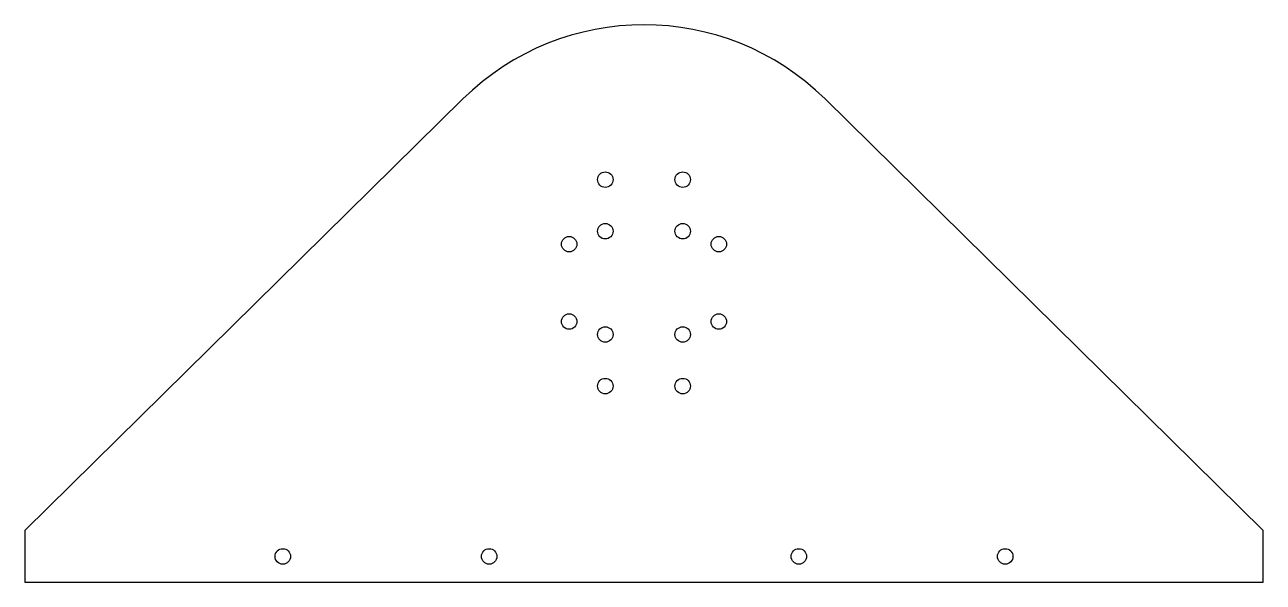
# Model space of a CAD drawing. Header units: millimetres. Extents: x 0 to 240, y 0 to 108.
import ezdxf

# ---------------------------------------------------------------- set-up
doc = ezdxf.new("R2010")
doc.units = ezdxf.units.MM

msp = doc.modelspace()

# ---------------------------------------------------------------- linework, layer by layer
msp.add_lwpolyline([(239.98, 0), (239.98, 7.96, 0.000091), (240, 8), (240, 10), (239.98, 10), (155.09, 93.62, 0.409795), (84.91, 93.62), (0.02, 10), (0, 10), (0, 0)], format="xyb", close=True)
for centre in [(112.5, 78), (127.5, 78), (112.5, 68), (127.5, 68), (105.5, 65.5), (134.5, 65.5), (105.5, 50.5), (134.5, 50.5), (112.5, 48), (127.5, 48), (112.5, 38), (127.5, 38), (50, 5), (90, 5), (150, 5), (190, 5)]:
    msp.add_circle(centre, 1.5)

doc.saveas('drawing.dxf')
